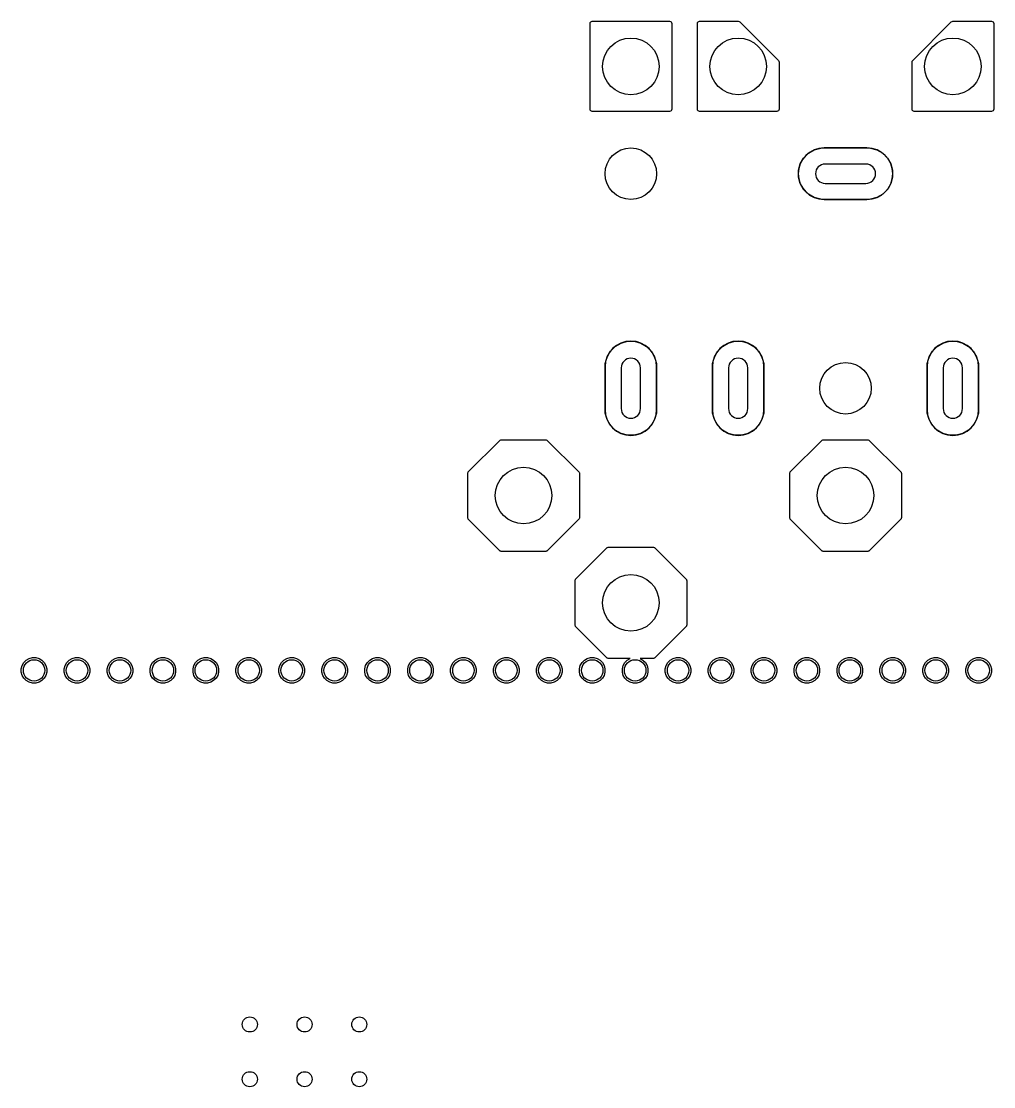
# Model space of a CAD drawing. Header units: inches. Extents: x 0.74 to 7.47, y -5.09 to -0.82.
# Drawn here: x 3.969 to 4.86, y -1.802 to -0.825 of the extents above; entities that cross this region are included whole.
import ezdxf

# ---------------------------------------------------------------- set-up
doc = ezdxf.new("R2010")
doc.units = ezdxf.units.IN
doc.header["$MEASUREMENT"] = 0
doc.layers.add('BLACK', color=250, linetype='CONTINUOUS')

msp = doc.modelspace()

# ---------------------------------------------------------------- linework, layer by layer
at = {"layer": 'BLACK', "linetype": 'CONTINUOUS'}
for p, q in [((4.49013, -0.82677), (4.49028, -0.82601)), ((4.49013, -0.90551), (4.49013, -0.82677)), ((4.49028, -0.82601), (4.49071, -0.82536)), ((4.49071, -0.82536), (4.49136, -0.82492)), ((4.49136, -0.82492), (4.49213, -0.82477)), ((4.49213, -0.82477), (4.56299, -0.82477)), ((4.56299, -0.82477), (4.56376, -0.82492)), ((4.56376, -0.82492), (4.56441, -0.82536)), ((4.56441, -0.82536), (4.56484, -0.82601)), ((4.56484, -0.82601), (4.56499, -0.82677)), ((4.56499, -0.82677), (4.56499, -0.90551)), ((4.58855, -0.82677), (4.5887, -0.82601)), ((4.58855, -0.90551), (4.58855, -0.82677)), ((4.5887, -0.82601), (4.58914, -0.82536)), ((4.58914, -0.82536), (4.58979, -0.82492)), ((4.58979, -0.82492), (4.59055, -0.82477)), ((4.59055, -0.82477), (4.62598, -0.82477)), ((4.62598, -0.82477), (4.62675, -0.82492)), ((4.62675, -0.82492), (4.6274, -0.82536)), ((4.6274, -0.82536), (4.66283, -0.86079)), ((4.78599, -0.86079), (4.82142, -0.82536)), ((4.82142, -0.82536), (4.82207, -0.82492)), ((4.82207, -0.82492), (4.82283, -0.82477)), ((4.82283, -0.82477), (4.85827, -0.82477)), ((4.85827, -0.82477), (4.85903, -0.82492)), ((4.85903, -0.82492), (4.85968, -0.82536)), ((4.85968, -0.82536), (4.86012, -0.82601)), ((4.86012, -0.82601), (4.86027, -0.82677)), ((4.86027, -0.82677), (4.86027, -0.90551)), ((4.66283, -0.86079), (4.66327, -0.86144)), ((4.66327, -0.86144), (4.66342, -0.8622)), ((4.66342, -0.8622), (4.66342, -0.90551)), ((4.7854, -0.8622), (4.78555, -0.86144)), ((4.7854, -0.90551), (4.7854, -0.8622)), ((4.78555, -0.86144), (4.78599, -0.86079)), ((4.49028, -0.90628), (4.49013, -0.90551)), ((4.49071, -0.90693), (4.49028, -0.90628)), ((4.49136, -0.90736), (4.49071, -0.90693)), ((4.49213, -0.90751), (4.49136, -0.90736)), ((4.56299, -0.90751), (4.49213, -0.90751)), ((4.56376, -0.90736), (4.56299, -0.90751)), ((4.56441, -0.90693), (4.56376, -0.90736)), ((4.56484, -0.90628), (4.56441, -0.90693)), ((4.56499, -0.90551), (4.56484, -0.90628)), ((4.5887, -0.90628), (4.58855, -0.90551)), ((4.58914, -0.90693), (4.5887, -0.90628)), ((4.58979, -0.90736), (4.58914, -0.90693)), ((4.59055, -0.90751), (4.58979, -0.90736)), ((4.66142, -0.90751), (4.59055, -0.90751)), ((4.66218, -0.90736), (4.66142, -0.90751)), ((4.66283, -0.90693), (4.66218, -0.90736)), ((4.66327, -0.90628), (4.66283, -0.90693)), ((4.66342, -0.90551), (4.66327, -0.90628)), ((4.78555, -0.90628), (4.7854, -0.90551)), ((4.78599, -0.90693), (4.78555, -0.90628)), ((4.78664, -0.90736), (4.78599, -0.90693)), ((4.7874, -0.90751), (4.78664, -0.90736)), ((4.85827, -0.90751), (4.7874, -0.90751)), ((4.85903, -0.90736), (4.85827, -0.90751)), ((4.85968, -0.90693), (4.85903, -0.90736)), ((4.86012, -0.90628), (4.85968, -0.90693)), ((4.86027, -0.90551), (4.86012, -0.90628)), ((4.68598, -0.95019), (4.69034, -0.94583)), ((4.69034, -0.94583), (4.69568, -0.94274)), ((4.69568, -0.94274), (4.70164, -0.94115)), ((4.70164, -0.94115), (4.70472, -0.94094)), ((4.70472, -0.94094), (4.74409, -0.94094)), ((4.74409, -0.94094), (4.70472, -0.94094)), ((4.74409, -0.94094), (4.74718, -0.94115)), ((4.74718, -0.94115), (4.75313, -0.94274)), ((4.75313, -0.94274), (4.75847, -0.94583)), ((4.75847, -0.94583), (4.76284, -0.95019)), ((4.6813, -0.96148), (4.6829, -0.95553)), ((4.6829, -0.95553), (4.68598, -0.95019)), ((4.76284, -0.95019), (4.76592, -0.95553)), ((4.76592, -0.95553), (4.76751, -0.96148)), ((4.6813, -0.96765), (4.6813, -0.96148)), ((4.76751, -0.96148), (4.76751, -0.96765)), ((4.6829, -0.97361), (4.6813, -0.96765)), ((4.68598, -0.97895), (4.6829, -0.97361)), ((4.76592, -0.97361), (4.76284, -0.97895)), ((4.76751, -0.96765), (4.76592, -0.97361)), ((4.69034, -0.98331), (4.68598, -0.97895)), ((4.69568, -0.98639), (4.69034, -0.98331)), ((4.70164, -0.98799), (4.69568, -0.98639)), ((4.75313, -0.98639), (4.74718, -0.98799)), ((4.75847, -0.98331), (4.75313, -0.98639)), ((4.76284, -0.97895), (4.75847, -0.98331)), ((4.70472, -0.98819), (4.70164, -0.98799)), ((4.74409, -0.98819), (4.70472, -0.98819)), ((4.70472, -0.98819), (4.74409, -0.98819)), ((4.74718, -0.98799), (4.74409, -0.98819)), ((4.50882, -1.12735), (4.51318, -1.12299)), ((4.51318, -1.12299), (4.51852, -1.11991)), ((4.51852, -1.11991), (4.52448, -1.11831)), ((4.52448, -1.11831), (4.53064, -1.11831)), ((4.53064, -1.11831), (4.5366, -1.11991)), ((4.5366, -1.11991), (4.54194, -1.12299)), ((4.54194, -1.12299), (4.5463, -1.12735)), ((4.60724, -1.12735), (4.6116, -1.12299)), ((4.6116, -1.12299), (4.61694, -1.11991)), ((4.61694, -1.11991), (4.6229, -1.11831)), ((4.6229, -1.11831), (4.62907, -1.11831)), ((4.62907, -1.11831), (4.63502, -1.11991)), ((4.63502, -1.11991), (4.64036, -1.12299)), ((4.64036, -1.12299), (4.64472, -1.12735)), ((4.80409, -1.12735), (4.80845, -1.12299)), ((4.80845, -1.12299), (4.81379, -1.11991)), ((4.81379, -1.11991), (4.81975, -1.11831)), ((4.81975, -1.11831), (4.82592, -1.11831)), ((4.82592, -1.11831), (4.83187, -1.11991)), ((4.83187, -1.11991), (4.83721, -1.12299)), ((4.83721, -1.12299), (4.84158, -1.12735)), ((4.50414, -1.13865), (4.50574, -1.13269)), ((4.50574, -1.13269), (4.50882, -1.12735)), ((4.5463, -1.12735), (4.54938, -1.13269)), ((4.54938, -1.13269), (4.55098, -1.13865)), ((4.60256, -1.13865), (4.60416, -1.13269)), ((4.60416, -1.13269), (4.60724, -1.12735)), ((4.64472, -1.12735), (4.64781, -1.13269)), ((4.64781, -1.13269), (4.6494, -1.13865)), ((4.79941, -1.13865), (4.80101, -1.13269)), ((4.80101, -1.13269), (4.80409, -1.12735)), ((4.84158, -1.12735), (4.84466, -1.13269)), ((4.84466, -1.13269), (4.84625, -1.13865)), ((4.50394, -1.14173), (4.50414, -1.13865)), ((4.50394, -1.1811), (4.50394, -1.14173)), ((4.50394, -1.14173), (4.50394, -1.1811)), ((4.55098, -1.13865), (4.55118, -1.14173)), ((4.55118, -1.14173), (4.55118, -1.1811)), ((4.55118, -1.1811), (4.55118, -1.14173)), ((4.60236, -1.14173), (4.60256, -1.13865)), ((4.60236, -1.1811), (4.60236, -1.14173)), ((4.60236, -1.14173), (4.60236, -1.1811)), ((4.6494, -1.13865), (4.64961, -1.14173)), ((4.64961, -1.14173), (4.64961, -1.1811)), ((4.64961, -1.1811), (4.64961, -1.14173)), ((4.79921, -1.14173), (4.79941, -1.13865)), ((4.79921, -1.1811), (4.79921, -1.14173)), ((4.79921, -1.14173), (4.79921, -1.1811)), ((4.84625, -1.13865), (4.84646, -1.14173)), ((4.84646, -1.14173), (4.84646, -1.1811)), ((4.84646, -1.1811), (4.84646, -1.14173)), ((4.50414, -1.18419), (4.50394, -1.1811)), ((4.55118, -1.1811), (4.55098, -1.18419)), ((4.60256, -1.18419), (4.60236, -1.1811)), ((4.64961, -1.1811), (4.6494, -1.18419)), ((4.79941, -1.18419), (4.79921, -1.1811)), ((4.84646, -1.1811), (4.84625, -1.18419)), ((4.50574, -1.19014), (4.50414, -1.18419)), ((4.50882, -1.19548), (4.50574, -1.19014)), ((4.54938, -1.19014), (4.5463, -1.19548)), ((4.55098, -1.18419), (4.54938, -1.19014)), ((4.60416, -1.19014), (4.60256, -1.18419)), ((4.60724, -1.19548), (4.60416, -1.19014)), ((4.64781, -1.19014), (4.64472, -1.19548)), ((4.6494, -1.18419), (4.64781, -1.19014)), ((4.80101, -1.19014), (4.79941, -1.18419)), ((4.80409, -1.19548), (4.80101, -1.19014)), ((4.84466, -1.19014), (4.84158, -1.19548)), ((4.84625, -1.18419), (4.84466, -1.19014)), ((4.51318, -1.19984), (4.50882, -1.19548)), ((4.51852, -1.20293), (4.51318, -1.19984)), ((4.54194, -1.19984), (4.5366, -1.20293)), ((4.5463, -1.19548), (4.54194, -1.19984)), ((4.6116, -1.19984), (4.60724, -1.19548)), ((4.61694, -1.20293), (4.6116, -1.19984)), ((4.64036, -1.19984), (4.63502, -1.20293)), ((4.64472, -1.19548), (4.64036, -1.19984)), ((4.80845, -1.19984), (4.80409, -1.19548)), ((4.81379, -1.20293), (4.80845, -1.19984)), ((4.83721, -1.19984), (4.83187, -1.20293)), ((4.84158, -1.19548), (4.83721, -1.19984)), ((4.37851, -1.23804), (4.40734, -1.20922)), ((4.40734, -1.20922), (4.40764, -1.20897)), ((4.40764, -1.20897), (4.40836, -1.20867)), ((4.40836, -1.20867), (4.40875, -1.20863)), ((4.40875, -1.20863), (4.44952, -1.20863)), ((4.44952, -1.20863), (4.44991, -1.20867)), ((4.44991, -1.20867), (4.45063, -1.20897)), ((4.45063, -1.20897), (4.45093, -1.20922)), ((4.45093, -1.20922), (4.47976, -1.23804)), ((4.52448, -1.20452), (4.51852, -1.20293)), ((4.53064, -1.20452), (4.52448, -1.20452)), ((4.5366, -1.20293), (4.53064, -1.20452)), ((4.6229, -1.20452), (4.61694, -1.20293)), ((4.62907, -1.20452), (4.6229, -1.20452)), ((4.63502, -1.20293), (4.62907, -1.20452)), ((4.67378, -1.23804), (4.70261, -1.20922)), ((4.70261, -1.20922), (4.70291, -1.20897)), ((4.70291, -1.20897), (4.70363, -1.20867)), ((4.70363, -1.20867), (4.70402, -1.20863)), ((4.70402, -1.20863), (4.74479, -1.20863)), ((4.74479, -1.20863), (4.74518, -1.20867)), ((4.74518, -1.20867), (4.74591, -1.20897)), ((4.74591, -1.20897), (4.74621, -1.20922)), ((4.74621, -1.20922), (4.77504, -1.23804)), ((4.81975, -1.20452), (4.81379, -1.20293)), ((4.82592, -1.20452), (4.81975, -1.20452)), ((4.83187, -1.20293), (4.82592, -1.20452)), ((4.37792, -1.23946), (4.37796, -1.23907)), ((4.37792, -1.28023), (4.37792, -1.23946)), ((4.37796, -1.23907), (4.37826, -1.23835)), ((4.37826, -1.23835), (4.37851, -1.23804)), ((4.47976, -1.23804), (4.48001, -1.23835)), ((4.48001, -1.23835), (4.48031, -1.23907)), ((4.48031, -1.23907), (4.48035, -1.23946)), ((4.48035, -1.23946), (4.48035, -1.28023)), ((4.6732, -1.23946), (4.67324, -1.23907)), ((4.6732, -1.28023), (4.6732, -1.23946)), ((4.67324, -1.23907), (4.67353, -1.23835)), ((4.67353, -1.23835), (4.67378, -1.23804)), ((4.77504, -1.23804), (4.77529, -1.23835)), ((4.77529, -1.23835), (4.77558, -1.23907)), ((4.77558, -1.23907), (4.77562, -1.23946)), ((4.77562, -1.23946), (4.77562, -1.28023)), ((4.37796, -1.28062), (4.37792, -1.28023)), ((4.48035, -1.28023), (4.48031, -1.28062)), ((4.67324, -1.28062), (4.6732, -1.28023)), ((4.77562, -1.28023), (4.77558, -1.28062)), ((4.37826, -1.28134), (4.37796, -1.28062)), ((4.37851, -1.28164), (4.37826, -1.28134)), ((4.40734, -1.31047), (4.37851, -1.28164)), ((4.47976, -1.28164), (4.45093, -1.31047)), ((4.48001, -1.28134), (4.47976, -1.28164)), ((4.48031, -1.28062), (4.48001, -1.28134)), ((4.67353, -1.28134), (4.67324, -1.28062)), ((4.67378, -1.28164), (4.67353, -1.28134)), ((4.70261, -1.31047), (4.67378, -1.28164)), ((4.77504, -1.28164), (4.74621, -1.31047)), ((4.77529, -1.28134), (4.77504, -1.28164)), ((4.77558, -1.28062), (4.77529, -1.28134)), ((4.47693, -1.33647), (4.50576, -1.30764)), ((4.50576, -1.30764), (4.50606, -1.30739)), ((4.50606, -1.30739), (4.50678, -1.30709)), ((4.50678, -1.30709), (4.50717, -1.30706)), ((4.50717, -1.30706), (4.54794, -1.30706)), ((4.54794, -1.30706), (4.54833, -1.30709)), ((4.54833, -1.30709), (4.54905, -1.30739)), ((4.54905, -1.30739), (4.54936, -1.30764)), ((4.54936, -1.30764), (4.57819, -1.33647)), ((4.40764, -1.31072), (4.40734, -1.31047)), ((4.40836, -1.31102), (4.40764, -1.31072)), ((4.40875, -1.31106), (4.40836, -1.31102)), ((4.44952, -1.31106), (4.40875, -1.31106)), ((4.44991, -1.31102), (4.44952, -1.31106)), ((4.45063, -1.31072), (4.44991, -1.31102)), ((4.45093, -1.31047), (4.45063, -1.31072)), ((4.70291, -1.31072), (4.70261, -1.31047)), ((4.70363, -1.31102), (4.70291, -1.31072)), ((4.70402, -1.31106), (4.70363, -1.31102)), ((4.74479, -1.31106), (4.70402, -1.31106)), ((4.74518, -1.31102), (4.74479, -1.31106)), ((4.74591, -1.31072), (4.74518, -1.31102)), ((4.74621, -1.31047), (4.74591, -1.31072)), ((4.47635, -1.33788), (4.47638, -1.33749)), ((4.47635, -1.37865), (4.47635, -1.33788)), ((4.47638, -1.33749), (4.47668, -1.33677)), ((4.47668, -1.33677), (4.47693, -1.33647)), ((4.57819, -1.33647), (4.57843, -1.33677)), ((4.57843, -1.33677), (4.57873, -1.33749)), ((4.57873, -1.33749), (4.57877, -1.33788)), ((4.57877, -1.33788), (4.57877, -1.37865)), ((4.47638, -1.37904), (4.47635, -1.37865)), ((4.47668, -1.37976), (4.47638, -1.37904)), ((4.47693, -1.38007), (4.47668, -1.37976)), ((4.50576, -1.40889), (4.47693, -1.38007)), ((4.57819, -1.38007), (4.54936, -1.40889)), ((4.57843, -1.37976), (4.57819, -1.38007)), ((4.57873, -1.37904), (4.57843, -1.37976)), ((4.57877, -1.37865), (4.57873, -1.37904)), ((3.9686, -1.41873), (3.9694, -1.41576)), ((3.9694, -1.41576), (3.97094, -1.41309)), ((3.97094, -1.41309), (3.97312, -1.41091)), ((3.97312, -1.41091), (3.9758, -1.40936)), ((3.9758, -1.40936), (3.97877, -1.40857)), ((3.97877, -1.40857), (3.98186, -1.40857)), ((3.98186, -1.40857), (3.98483, -1.40936)), ((3.98483, -1.40936), (3.98751, -1.41091)), ((3.98751, -1.41091), (3.98969, -1.41309)), ((3.98969, -1.41309), (3.99123, -1.41576)), ((3.99123, -1.41576), (3.99202, -1.41873)), ((4.00798, -1.41873), (4.00877, -1.41576)), ((4.00877, -1.41576), (4.01031, -1.41309)), ((4.01031, -1.41309), (4.01249, -1.41091)), ((4.01249, -1.41091), (4.01517, -1.40936)), ((4.01517, -1.40936), (4.01814, -1.40857)), ((4.01814, -1.40857), (4.02123, -1.40857)), ((4.02123, -1.40857), (4.0242, -1.40936)), ((4.0242, -1.40936), (4.02688, -1.41091)), ((4.02688, -1.41091), (4.02906, -1.41309)), ((4.02906, -1.41309), (4.0306, -1.41576)), ((4.0306, -1.41576), (4.03139, -1.41873)), ((4.04735, -1.41873), (4.04814, -1.41576)), ((4.04814, -1.41576), (4.04968, -1.41309)), ((4.04968, -1.41309), (4.05187, -1.41091)), ((4.05187, -1.41091), (4.05454, -1.40936)), ((4.05454, -1.40936), (4.05751, -1.40857)), ((4.05751, -1.40857), (4.0606, -1.40857)), ((4.0606, -1.40857), (4.06358, -1.40936)), ((4.06358, -1.40936), (4.06625, -1.41091)), ((4.06625, -1.41091), (4.06843, -1.41309)), ((4.06843, -1.41309), (4.06997, -1.41576)), ((4.06997, -1.41576), (4.07077, -1.41873)), ((4.08672, -1.41873), (4.08751, -1.41576)), ((4.08751, -1.41576), (4.08905, -1.41309)), ((4.08905, -1.41309), (4.09124, -1.41091)), ((4.09124, -1.41091), (4.09391, -1.40936)), ((4.09391, -1.40936), (4.09688, -1.40857)), ((4.09688, -1.40857), (4.09997, -1.40857)), ((4.09997, -1.40857), (4.10295, -1.40936)), ((4.10295, -1.40936), (4.10562, -1.41091)), ((4.10562, -1.41091), (4.1078, -1.41309)), ((4.1078, -1.41309), (4.10934, -1.41576)), ((4.10934, -1.41576), (4.11014, -1.41873)), ((4.12609, -1.41873), (4.12688, -1.41576)), ((4.12688, -1.41576), (4.12842, -1.41309)), ((4.12842, -1.41309), (4.13061, -1.41091)), ((4.13061, -1.41091), (4.13328, -1.40936)), ((4.13328, -1.40936), (4.13625, -1.40857)), ((4.13625, -1.40857), (4.13934, -1.40857)), ((4.13934, -1.40857), (4.14232, -1.40936)), ((4.14232, -1.40936), (4.14499, -1.41091)), ((4.14499, -1.41091), (4.14717, -1.41309)), ((4.14717, -1.41309), (4.14871, -1.41576)), ((4.14871, -1.41576), (4.14951, -1.41873)), ((4.16546, -1.41873), (4.16625, -1.41576)), ((4.16625, -1.41576), (4.1678, -1.41309)), ((4.1678, -1.41309), (4.16998, -1.41091)), ((4.16998, -1.41091), (4.17265, -1.40936)), ((4.17265, -1.40936), (4.17562, -1.40857)), ((4.17562, -1.40857), (4.17871, -1.40857)), ((4.17871, -1.40857), (4.18169, -1.40936)), ((4.18169, -1.40936), (4.18436, -1.41091)), ((4.18436, -1.41091), (4.18654, -1.41309)), ((4.18654, -1.41309), (4.18808, -1.41576)), ((4.18808, -1.41576), (4.18888, -1.41873)), ((4.20483, -1.41873), (4.20562, -1.41576)), ((4.20562, -1.41576), (4.20717, -1.41309)), ((4.20717, -1.41309), (4.20935, -1.41091)), ((4.20935, -1.41091), (4.21202, -1.40936)), ((4.21202, -1.40936), (4.21499, -1.40857)), ((4.21499, -1.40857), (4.21808, -1.40857)), ((4.21808, -1.40857), (4.22106, -1.40936)), ((4.22106, -1.40936), (4.22373, -1.41091)), ((4.22373, -1.41091), (4.22591, -1.41309)), ((4.22591, -1.41309), (4.22745, -1.41576)), ((4.22745, -1.41576), (4.22825, -1.41873)), ((4.2442, -1.41873), (4.24499, -1.41576)), ((4.24499, -1.41576), (4.24654, -1.41309)), ((4.24654, -1.41309), (4.24872, -1.41091)), ((4.24872, -1.41091), (4.25139, -1.40936)), ((4.25139, -1.40936), (4.25436, -1.40857)), ((4.25436, -1.40857), (4.25745, -1.40857)), ((4.25745, -1.40857), (4.26043, -1.40936)), ((4.26043, -1.40936), (4.2631, -1.41091)), ((4.2631, -1.41091), (4.26528, -1.41309)), ((4.26528, -1.41309), (4.26682, -1.41576)), ((4.26682, -1.41576), (4.26762, -1.41873)), ((4.28357, -1.41873), (4.28436, -1.41576)), ((4.28436, -1.41576), (4.28591, -1.41309)), ((4.28591, -1.41309), (4.28809, -1.41091)), ((4.28809, -1.41091), (4.29076, -1.40936)), ((4.29076, -1.40936), (4.29373, -1.40857)), ((4.29373, -1.40857), (4.29682, -1.40857)), ((4.29682, -1.40857), (4.2998, -1.40936)), ((4.2998, -1.40936), (4.30247, -1.41091)), ((4.30247, -1.41091), (4.30465, -1.41309)), ((4.30465, -1.41309), (4.30619, -1.41576)), ((4.30619, -1.41576), (4.30699, -1.41873)), ((4.32294, -1.41873), (4.32373, -1.41576)), ((4.32373, -1.41576), (4.32528, -1.41309)), ((4.32528, -1.41309), (4.32746, -1.41091)), ((4.32746, -1.41091), (4.33013, -1.40936)), ((4.33013, -1.40936), (4.3331, -1.40857)), ((4.3331, -1.40857), (4.33619, -1.40857)), ((4.33619, -1.40857), (4.33917, -1.40936)), ((4.33917, -1.40936), (4.34184, -1.41091)), ((4.34184, -1.41091), (4.34402, -1.41309)), ((4.34402, -1.41309), (4.34556, -1.41576)), ((4.34556, -1.41576), (4.34636, -1.41873)), ((4.36231, -1.41873), (4.3631, -1.41576)), ((4.3631, -1.41576), (4.36465, -1.41309)), ((4.36465, -1.41309), (4.36683, -1.41091)), ((4.36683, -1.41091), (4.3695, -1.40936)), ((4.3695, -1.40936), (4.37247, -1.40857)), ((4.37247, -1.40857), (4.37556, -1.40857)), ((4.37556, -1.40857), (4.37854, -1.40936)), ((4.37854, -1.40936), (4.38121, -1.41091)), ((4.38121, -1.41091), (4.38339, -1.41309)), ((4.38339, -1.41309), (4.38493, -1.41576)), ((4.38493, -1.41576), (4.38573, -1.41873)), ((4.40168, -1.41873), (4.40247, -1.41576)), ((4.40247, -1.41576), (4.40402, -1.41309)), ((4.40402, -1.41309), (4.4062, -1.41091)), ((4.4062, -1.41091), (4.40887, -1.40936)), ((4.40887, -1.40936), (4.41184, -1.40857)), ((4.41184, -1.40857), (4.41493, -1.40857)), ((4.41493, -1.40857), (4.41791, -1.40936)), ((4.41791, -1.40936), (4.42058, -1.41091)), ((4.42058, -1.41091), (4.42276, -1.41309)), ((4.42276, -1.41309), (4.4243, -1.41576)), ((4.4243, -1.41576), (4.4251, -1.41873)), ((4.44105, -1.41873), (4.44184, -1.41576)), ((4.44184, -1.41576), (4.44339, -1.41309)), ((4.44339, -1.41309), (4.44557, -1.41091)), ((4.44557, -1.41091), (4.44824, -1.40936)), ((4.44824, -1.40936), (4.45121, -1.40857)), ((4.45121, -1.40857), (4.4543, -1.40857)), ((4.4543, -1.40857), (4.45728, -1.40936)), ((4.45728, -1.40936), (4.45995, -1.41091)), ((4.45995, -1.41091), (4.46213, -1.41309)), ((4.46213, -1.41309), (4.46367, -1.41576)), ((4.46367, -1.41576), (4.46447, -1.41873)), ((4.48042, -1.41873), (4.48121, -1.41576)), ((4.48121, -1.41576), (4.48276, -1.41309)), ((4.48276, -1.41309), (4.48494, -1.41091)), ((4.48494, -1.41091), (4.48761, -1.40936)), ((4.48761, -1.40936), (4.49058, -1.40857)), ((4.49058, -1.40857), (4.49367, -1.40857)), ((4.49367, -1.40857), (4.49665, -1.40936)), ((4.49665, -1.40936), (4.49932, -1.41091)), ((4.49932, -1.41091), (4.5015, -1.41309)), ((4.5015, -1.41309), (4.50304, -1.41576)), ((4.50304, -1.41576), (4.50384, -1.41873)), ((4.50606, -1.40914), (4.50576, -1.40889)), ((4.50678, -1.40944), (4.50606, -1.40914)), ((4.50717, -1.40948), (4.50678, -1.40944)), ((4.52677, -1.40948), (4.50717, -1.40948)), ((4.51979, -1.41873), (4.52058, -1.41576)), ((4.52058, -1.41576), (4.52213, -1.41309)), ((4.52213, -1.41309), (4.52431, -1.41091)), ((4.52431, -1.41091), (4.52677, -1.40948)), ((4.54794, -1.40948), (4.53622, -1.40948)), ((4.53622, -1.40948), (4.53869, -1.41091)), ((4.53869, -1.41091), (4.54087, -1.41309)), ((4.54087, -1.41309), (4.54241, -1.41576)), ((4.54241, -1.41576), (4.54321, -1.41873)), ((4.54833, -1.40944), (4.54794, -1.40948)), ((4.54905, -1.40914), (4.54833, -1.40944)), ((4.54936, -1.40889), (4.54905, -1.40914)), ((4.55916, -1.41873), (4.55995, -1.41576)), ((4.55995, -1.41576), (4.5615, -1.41309)), ((4.5615, -1.41309), (4.56368, -1.41091)), ((4.56368, -1.41091), (4.56635, -1.40936)), ((4.56635, -1.40936), (4.56932, -1.40857)), ((4.56932, -1.40857), (4.57241, -1.40857)), ((4.57241, -1.40857), (4.57539, -1.40936)), ((4.57539, -1.40936), (4.57806, -1.41091)), ((4.57806, -1.41091), (4.58024, -1.41309)), ((4.58024, -1.41309), (4.58178, -1.41576)), ((4.58178, -1.41576), (4.58258, -1.41873)), ((4.59853, -1.41873), (4.59932, -1.41576)), ((4.59932, -1.41576), (4.60087, -1.41309)), ((4.60087, -1.41309), (4.60305, -1.41091)), ((4.60305, -1.41091), (4.60572, -1.40936)), ((4.60572, -1.40936), (4.60869, -1.40857)), ((4.60869, -1.40857), (4.61178, -1.40857)), ((4.61178, -1.40857), (4.61476, -1.40936)), ((4.61476, -1.40936), (4.61743, -1.41091)), ((4.61743, -1.41091), (4.61961, -1.41309)), ((4.61961, -1.41309), (4.62115, -1.41576)), ((4.62115, -1.41576), (4.62195, -1.41873)), ((4.6379, -1.41873), (4.63869, -1.41576)), ((4.63869, -1.41576), (4.64024, -1.41309)), ((4.64024, -1.41309), (4.64242, -1.41091)), ((4.64242, -1.41091), (4.64509, -1.40936)), ((4.64509, -1.40936), (4.64806, -1.40857)), ((4.64806, -1.40857), (4.65115, -1.40857)), ((4.65115, -1.40857), (4.65413, -1.40936)), ((4.65413, -1.40936), (4.6568, -1.41091)), ((4.6568, -1.41091), (4.65898, -1.41309)), ((4.65898, -1.41309), (4.66052, -1.41576)), ((4.66052, -1.41576), (4.66132, -1.41873)), ((4.67727, -1.41873), (4.67806, -1.41576)), ((4.67806, -1.41576), (4.67961, -1.41309)), ((4.67961, -1.41309), (4.68179, -1.41091)), ((4.68179, -1.41091), (4.68446, -1.40936)), ((4.68446, -1.40936), (4.68743, -1.40857)), ((4.68743, -1.40857), (4.69052, -1.40857)), ((4.69052, -1.40857), (4.6935, -1.40936)), ((4.6935, -1.40936), (4.69617, -1.41091)), ((4.69617, -1.41091), (4.69835, -1.41309)), ((4.69835, -1.41309), (4.69989, -1.41576)), ((4.69989, -1.41576), (4.70069, -1.41873)), ((4.71664, -1.41873), (4.71743, -1.41576)), ((4.71743, -1.41576), (4.71898, -1.41309)), ((4.71898, -1.41309), (4.72116, -1.41091)), ((4.72116, -1.41091), (4.72383, -1.40936)), ((4.72383, -1.40936), (4.7268, -1.40857)), ((4.7268, -1.40857), (4.72989, -1.40857)), ((4.72989, -1.40857), (4.73287, -1.40936)), ((4.73287, -1.40936), (4.73554, -1.41091)), ((4.73554, -1.41091), (4.73772, -1.41309)), ((4.73772, -1.41309), (4.73926, -1.41576)), ((4.73926, -1.41576), (4.74006, -1.41873)), ((4.75601, -1.41873), (4.7568, -1.41576)), ((4.7568, -1.41576), (4.75835, -1.41309)), ((4.75835, -1.41309), (4.76053, -1.41091)), ((4.76053, -1.41091), (4.7632, -1.40936)), ((4.7632, -1.40936), (4.76617, -1.40857)), ((4.76617, -1.40857), (4.76926, -1.40857)), ((4.76926, -1.40857), (4.77224, -1.40936)), ((4.77224, -1.40936), (4.77491, -1.41091)), ((4.77491, -1.41091), (4.77709, -1.41309)), ((4.77709, -1.41309), (4.77863, -1.41576)), ((4.77863, -1.41576), (4.77943, -1.41873)), ((4.79538, -1.41873), (4.79617, -1.41576)), ((4.79617, -1.41576), (4.79772, -1.41309)), ((4.79772, -1.41309), (4.7999, -1.41091)), ((4.7999, -1.41091), (4.80257, -1.40936)), ((4.80257, -1.40936), (4.80554, -1.40857)), ((4.80554, -1.40857), (4.80863, -1.40857)), ((4.80863, -1.40857), (4.81161, -1.40936)), ((4.81161, -1.40936), (4.81428, -1.41091)), ((4.81428, -1.41091), (4.81646, -1.41309)), ((4.81646, -1.41309), (4.818, -1.41576)), ((4.818, -1.41576), (4.8188, -1.41873)), ((4.83475, -1.41873), (4.83554, -1.41576)), ((4.83554, -1.41576), (4.83709, -1.41309)), ((4.83709, -1.41309), (4.83927, -1.41091)), ((4.83927, -1.41091), (4.84194, -1.40936)), ((4.84194, -1.40936), (4.84492, -1.40857)), ((4.84492, -1.40857), (4.848, -1.40857)), ((4.848, -1.40857), (4.85098, -1.40936)), ((4.85098, -1.40936), (4.85365, -1.41091)), ((4.85365, -1.41091), (4.85583, -1.41309)), ((4.85583, -1.41309), (4.85737, -1.41576)), ((4.85737, -1.41576), (4.85817, -1.41873)), ((3.9686, -1.42182), (3.9686, -1.41873)), ((3.9694, -1.4248), (3.9686, -1.42182)), ((3.97094, -1.42747), (3.9694, -1.4248)), ((3.99123, -1.4248), (3.98969, -1.42747)), ((3.99202, -1.42182), (3.99123, -1.4248)), ((3.99202, -1.41873), (3.99202, -1.42182)), ((4.00798, -1.42182), (4.00798, -1.41873)), ((4.00877, -1.4248), (4.00798, -1.42182)), ((4.01031, -1.42747), (4.00877, -1.4248)), ((4.0306, -1.4248), (4.02906, -1.42747)), ((4.03139, -1.42182), (4.0306, -1.4248)), ((4.03139, -1.41873), (4.03139, -1.42182)), ((4.04735, -1.42182), (4.04735, -1.41873)), ((4.04814, -1.4248), (4.04735, -1.42182)), ((4.04968, -1.42747), (4.04814, -1.4248)), ((4.06997, -1.4248), (4.06843, -1.42747)), ((4.07077, -1.42182), (4.06997, -1.4248)), ((4.07077, -1.41873), (4.07077, -1.42182)), ((4.08672, -1.42182), (4.08672, -1.41873)), ((4.08751, -1.4248), (4.08672, -1.42182)), ((4.08905, -1.42747), (4.08751, -1.4248)), ((4.10934, -1.4248), (4.1078, -1.42747)), ((4.11014, -1.42182), (4.10934, -1.4248)), ((4.11014, -1.41873), (4.11014, -1.42182)), ((4.12609, -1.42182), (4.12609, -1.41873)), ((4.12688, -1.4248), (4.12609, -1.42182)), ((4.12842, -1.42747), (4.12688, -1.4248)), ((4.14871, -1.4248), (4.14717, -1.42747)), ((4.14951, -1.42182), (4.14871, -1.4248)), ((4.14951, -1.41873), (4.14951, -1.42182)), ((4.16546, -1.42182), (4.16546, -1.41873)), ((4.16625, -1.4248), (4.16546, -1.42182)), ((4.1678, -1.42747), (4.16625, -1.4248)), ((4.18808, -1.4248), (4.18654, -1.42747)), ((4.18888, -1.42182), (4.18808, -1.4248)), ((4.18888, -1.41873), (4.18888, -1.42182)), ((4.20483, -1.42182), (4.20483, -1.41873)), ((4.20562, -1.4248), (4.20483, -1.42182)), ((4.20717, -1.42747), (4.20562, -1.4248)), ((4.22745, -1.4248), (4.22591, -1.42747)), ((4.22825, -1.42182), (4.22745, -1.4248)), ((4.22825, -1.41873), (4.22825, -1.42182)), ((4.2442, -1.42182), (4.2442, -1.41873)), ((4.24499, -1.4248), (4.2442, -1.42182)), ((4.24654, -1.42747), (4.24499, -1.4248)), ((4.26682, -1.4248), (4.26528, -1.42747)), ((4.26762, -1.42182), (4.26682, -1.4248)), ((4.26762, -1.41873), (4.26762, -1.42182)), ((4.28357, -1.42182), (4.28357, -1.41873)), ((4.28436, -1.4248), (4.28357, -1.42182)), ((4.28591, -1.42747), (4.28436, -1.4248)), ((4.30619, -1.4248), (4.30465, -1.42747)), ((4.30699, -1.42182), (4.30619, -1.4248)), ((4.30699, -1.41873), (4.30699, -1.42182)), ((4.32294, -1.42182), (4.32294, -1.41873)), ((4.32373, -1.4248), (4.32294, -1.42182)), ((4.32528, -1.42747), (4.32373, -1.4248)), ((4.34556, -1.4248), (4.34402, -1.42747)), ((4.34636, -1.42182), (4.34556, -1.4248)), ((4.34636, -1.41873), (4.34636, -1.42182)), ((4.36231, -1.42182), (4.36231, -1.41873)), ((4.3631, -1.4248), (4.36231, -1.42182)), ((4.36465, -1.42747), (4.3631, -1.4248)), ((4.38493, -1.4248), (4.38339, -1.42747)), ((4.38573, -1.42182), (4.38493, -1.4248)), ((4.38573, -1.41873), (4.38573, -1.42182)), ((4.40168, -1.42182), (4.40168, -1.41873)), ((4.40247, -1.4248), (4.40168, -1.42182)), ((4.40402, -1.42747), (4.40247, -1.4248)), ((4.4243, -1.4248), (4.42276, -1.42747)), ((4.4251, -1.42182), (4.4243, -1.4248)), ((4.4251, -1.41873), (4.4251, -1.42182)), ((4.44105, -1.42182), (4.44105, -1.41873)), ((4.44184, -1.4248), (4.44105, -1.42182)), ((4.44339, -1.42747), (4.44184, -1.4248)), ((4.46367, -1.4248), (4.46213, -1.42747)), ((4.46447, -1.42182), (4.46367, -1.4248)), ((4.46447, -1.41873), (4.46447, -1.42182)), ((4.48042, -1.42182), (4.48042, -1.41873)), ((4.48121, -1.4248), (4.48042, -1.42182)), ((4.48276, -1.42747), (4.48121, -1.4248)), ((4.50304, -1.4248), (4.5015, -1.42747)), ((4.50384, -1.42182), (4.50304, -1.4248)), ((4.50384, -1.41873), (4.50384, -1.42182)), ((4.51979, -1.42182), (4.51979, -1.41873)), ((4.52058, -1.4248), (4.51979, -1.42182)), ((4.52213, -1.42747), (4.52058, -1.4248)), ((4.54241, -1.4248), (4.54087, -1.42747)), ((4.54321, -1.42182), (4.54241, -1.4248)), ((4.54321, -1.41873), (4.54321, -1.42182)), ((4.55916, -1.42182), (4.55916, -1.41873)), ((4.55995, -1.4248), (4.55916, -1.42182)), ((4.5615, -1.42747), (4.55995, -1.4248)), ((4.58178, -1.4248), (4.58024, -1.42747)), ((4.58258, -1.42182), (4.58178, -1.4248)), ((4.58258, -1.41873), (4.58258, -1.42182)), ((4.59853, -1.42182), (4.59853, -1.41873)), ((4.59932, -1.4248), (4.59853, -1.42182)), ((4.60087, -1.42747), (4.59932, -1.4248)), ((4.62115, -1.4248), (4.61961, -1.42747)), ((4.62195, -1.42182), (4.62115, -1.4248)), ((4.62195, -1.41873), (4.62195, -1.42182)), ((4.6379, -1.42182), (4.6379, -1.41873)), ((4.63869, -1.4248), (4.6379, -1.42182)), ((4.64024, -1.42747), (4.63869, -1.4248)), ((4.66052, -1.4248), (4.65898, -1.42747)), ((4.66132, -1.42182), (4.66052, -1.4248)), ((4.66132, -1.41873), (4.66132, -1.42182)), ((4.67727, -1.42182), (4.67727, -1.41873)), ((4.67806, -1.4248), (4.67727, -1.42182)), ((4.67961, -1.42747), (4.67806, -1.4248)), ((4.69989, -1.4248), (4.69835, -1.42747)), ((4.70069, -1.42182), (4.69989, -1.4248)), ((4.70069, -1.41873), (4.70069, -1.42182)), ((4.71664, -1.42182), (4.71664, -1.41873)), ((4.71743, -1.4248), (4.71664, -1.42182)), ((4.71898, -1.42747), (4.71743, -1.4248)), ((4.73926, -1.4248), (4.73772, -1.42747)), ((4.74006, -1.42182), (4.73926, -1.4248)), ((4.74006, -1.41873), (4.74006, -1.42182)), ((4.75601, -1.42182), (4.75601, -1.41873)), ((4.7568, -1.4248), (4.75601, -1.42182)), ((4.75835, -1.42747), (4.7568, -1.4248)), ((4.77863, -1.4248), (4.77709, -1.42747)), ((4.77943, -1.42182), (4.77863, -1.4248)), ((4.77943, -1.41873), (4.77943, -1.42182)), ((4.79538, -1.42182), (4.79538, -1.41873)), ((4.79617, -1.4248), (4.79538, -1.42182)), ((4.79772, -1.42747), (4.79617, -1.4248)), ((4.818, -1.4248), (4.81646, -1.42747)), ((4.8188, -1.42182), (4.818, -1.4248)), ((4.8188, -1.41873), (4.8188, -1.42182)), ((4.83475, -1.42182), (4.83475, -1.41873)), ((4.83554, -1.4248), (4.83475, -1.42182)), ((4.83709, -1.42747), (4.83554, -1.4248)), ((4.85737, -1.4248), (4.85583, -1.42747)), ((4.85817, -1.42182), (4.85737, -1.4248)), ((4.85817, -1.41873), (4.85817, -1.42182)), ((3.97312, -1.42965), (3.97094, -1.42747)), ((3.9758, -1.43119), (3.97312, -1.42965)), ((3.97877, -1.43199), (3.9758, -1.43119)), ((3.98186, -1.43199), (3.97877, -1.43199)), ((3.98483, -1.43119), (3.98186, -1.43199)), ((3.98751, -1.42965), (3.98483, -1.43119)), ((3.98969, -1.42747), (3.98751, -1.42965)), ((4.01249, -1.42965), (4.01031, -1.42747)), ((4.01517, -1.43119), (4.01249, -1.42965)), ((4.01814, -1.43199), (4.01517, -1.43119)), ((4.02123, -1.43199), (4.01814, -1.43199)), ((4.0242, -1.43119), (4.02123, -1.43199)), ((4.02688, -1.42965), (4.0242, -1.43119)), ((4.02906, -1.42747), (4.02688, -1.42965)), ((4.05187, -1.42965), (4.04968, -1.42747)), ((4.05454, -1.43119), (4.05187, -1.42965)), ((4.05751, -1.43199), (4.05454, -1.43119)), ((4.0606, -1.43199), (4.05751, -1.43199)), ((4.06358, -1.43119), (4.0606, -1.43199)), ((4.06625, -1.42965), (4.06358, -1.43119)), ((4.06843, -1.42747), (4.06625, -1.42965)), ((4.09124, -1.42965), (4.08905, -1.42747)), ((4.09391, -1.43119), (4.09124, -1.42965)), ((4.09688, -1.43199), (4.09391, -1.43119)), ((4.09997, -1.43199), (4.09688, -1.43199)), ((4.10295, -1.43119), (4.09997, -1.43199)), ((4.10562, -1.42965), (4.10295, -1.43119)), ((4.1078, -1.42747), (4.10562, -1.42965)), ((4.13061, -1.42965), (4.12842, -1.42747)), ((4.13328, -1.43119), (4.13061, -1.42965)), ((4.13625, -1.43199), (4.13328, -1.43119)), ((4.13934, -1.43199), (4.13625, -1.43199)), ((4.14232, -1.43119), (4.13934, -1.43199)), ((4.14499, -1.42965), (4.14232, -1.43119)), ((4.14717, -1.42747), (4.14499, -1.42965)), ((4.16998, -1.42965), (4.1678, -1.42747)), ((4.17265, -1.43119), (4.16998, -1.42965)), ((4.17562, -1.43199), (4.17265, -1.43119)), ((4.17871, -1.43199), (4.17562, -1.43199)), ((4.18169, -1.43119), (4.17871, -1.43199)), ((4.18436, -1.42965), (4.18169, -1.43119)), ((4.18654, -1.42747), (4.18436, -1.42965)), ((4.20935, -1.42965), (4.20717, -1.42747)), ((4.21202, -1.43119), (4.20935, -1.42965)), ((4.21499, -1.43199), (4.21202, -1.43119)), ((4.21808, -1.43199), (4.21499, -1.43199)), ((4.22106, -1.43119), (4.21808, -1.43199)), ((4.22373, -1.42965), (4.22106, -1.43119)), ((4.22591, -1.42747), (4.22373, -1.42965)), ((4.24872, -1.42965), (4.24654, -1.42747)), ((4.25139, -1.43119), (4.24872, -1.42965)), ((4.25436, -1.43199), (4.25139, -1.43119)), ((4.25745, -1.43199), (4.25436, -1.43199)), ((4.26043, -1.43119), (4.25745, -1.43199)), ((4.2631, -1.42965), (4.26043, -1.43119)), ((4.26528, -1.42747), (4.2631, -1.42965)), ((4.28809, -1.42965), (4.28591, -1.42747)), ((4.29076, -1.43119), (4.28809, -1.42965)), ((4.29373, -1.43199), (4.29076, -1.43119)), ((4.29682, -1.43199), (4.29373, -1.43199)), ((4.2998, -1.43119), (4.29682, -1.43199)), ((4.30247, -1.42965), (4.2998, -1.43119)), ((4.30465, -1.42747), (4.30247, -1.42965)), ((4.32746, -1.42965), (4.32528, -1.42747)), ((4.33013, -1.43119), (4.32746, -1.42965)), ((4.3331, -1.43199), (4.33013, -1.43119)), ((4.33619, -1.43199), (4.3331, -1.43199)), ((4.33917, -1.43119), (4.33619, -1.43199)), ((4.34184, -1.42965), (4.33917, -1.43119)), ((4.34402, -1.42747), (4.34184, -1.42965)), ((4.36683, -1.42965), (4.36465, -1.42747)), ((4.3695, -1.43119), (4.36683, -1.42965)), ((4.37247, -1.43199), (4.3695, -1.43119)), ((4.37556, -1.43199), (4.37247, -1.43199)), ((4.37854, -1.43119), (4.37556, -1.43199)), ((4.38121, -1.42965), (4.37854, -1.43119)), ((4.38339, -1.42747), (4.38121, -1.42965)), ((4.4062, -1.42965), (4.40402, -1.42747)), ((4.40887, -1.43119), (4.4062, -1.42965)), ((4.41184, -1.43199), (4.40887, -1.43119)), ((4.41493, -1.43199), (4.41184, -1.43199)), ((4.41791, -1.43119), (4.41493, -1.43199)), ((4.42058, -1.42965), (4.41791, -1.43119)), ((4.42276, -1.42747), (4.42058, -1.42965)), ((4.44557, -1.42965), (4.44339, -1.42747)), ((4.44824, -1.43119), (4.44557, -1.42965)), ((4.45121, -1.43199), (4.44824, -1.43119)), ((4.4543, -1.43199), (4.45121, -1.43199)), ((4.45728, -1.43119), (4.4543, -1.43199)), ((4.45995, -1.42965), (4.45728, -1.43119)), ((4.46213, -1.42747), (4.45995, -1.42965)), ((4.48494, -1.42965), (4.48276, -1.42747)), ((4.48761, -1.43119), (4.48494, -1.42965)), ((4.49058, -1.43199), (4.48761, -1.43119)), ((4.49367, -1.43199), (4.49058, -1.43199)), ((4.49665, -1.43119), (4.49367, -1.43199)), ((4.49932, -1.42965), (4.49665, -1.43119)), ((4.5015, -1.42747), (4.49932, -1.42965)), ((4.52431, -1.42965), (4.52213, -1.42747)), ((4.52698, -1.43119), (4.52431, -1.42965)), ((4.52995, -1.43199), (4.52698, -1.43119)), ((4.53304, -1.43199), (4.52995, -1.43199)), ((4.53602, -1.43119), (4.53304, -1.43199)), ((4.53869, -1.42965), (4.53602, -1.43119)), ((4.54087, -1.42747), (4.53869, -1.42965)), ((4.56368, -1.42965), (4.5615, -1.42747)), ((4.56635, -1.43119), (4.56368, -1.42965)), ((4.56932, -1.43199), (4.56635, -1.43119)), ((4.57241, -1.43199), (4.56932, -1.43199)), ((4.57539, -1.43119), (4.57241, -1.43199)), ((4.57806, -1.42965), (4.57539, -1.43119)), ((4.58024, -1.42747), (4.57806, -1.42965)), ((4.60305, -1.42965), (4.60087, -1.42747)), ((4.60572, -1.43119), (4.60305, -1.42965)), ((4.60869, -1.43199), (4.60572, -1.43119)), ((4.61178, -1.43199), (4.60869, -1.43199)), ((4.61476, -1.43119), (4.61178, -1.43199)), ((4.61743, -1.42965), (4.61476, -1.43119)), ((4.61961, -1.42747), (4.61743, -1.42965)), ((4.64242, -1.42965), (4.64024, -1.42747)), ((4.64509, -1.43119), (4.64242, -1.42965)), ((4.64806, -1.43199), (4.64509, -1.43119)), ((4.65115, -1.43199), (4.64806, -1.43199)), ((4.65413, -1.43119), (4.65115, -1.43199)), ((4.6568, -1.42965), (4.65413, -1.43119)), ((4.65898, -1.42747), (4.6568, -1.42965)), ((4.68179, -1.42965), (4.67961, -1.42747)), ((4.68446, -1.43119), (4.68179, -1.42965)), ((4.68743, -1.43199), (4.68446, -1.43119)), ((4.69052, -1.43199), (4.68743, -1.43199)), ((4.6935, -1.43119), (4.69052, -1.43199)), ((4.69617, -1.42965), (4.6935, -1.43119)), ((4.69835, -1.42747), (4.69617, -1.42965)), ((4.72116, -1.42965), (4.71898, -1.42747)), ((4.72383, -1.43119), (4.72116, -1.42965)), ((4.7268, -1.43199), (4.72383, -1.43119)), ((4.72989, -1.43199), (4.7268, -1.43199)), ((4.73287, -1.43119), (4.72989, -1.43199)), ((4.73554, -1.42965), (4.73287, -1.43119)), ((4.73772, -1.42747), (4.73554, -1.42965)), ((4.76053, -1.42965), (4.75835, -1.42747)), ((4.7632, -1.43119), (4.76053, -1.42965)), ((4.76617, -1.43199), (4.7632, -1.43119)), ((4.76926, -1.43199), (4.76617, -1.43199)), ((4.77224, -1.43119), (4.76926, -1.43199)), ((4.77491, -1.42965), (4.77224, -1.43119)), ((4.77709, -1.42747), (4.77491, -1.42965)), ((4.7999, -1.42965), (4.79772, -1.42747)), ((4.80257, -1.43119), (4.7999, -1.42965)), ((4.80554, -1.43199), (4.80257, -1.43119)), ((4.80863, -1.43199), (4.80554, -1.43199)), ((4.81161, -1.43119), (4.80863, -1.43199)), ((4.81428, -1.42965), (4.81161, -1.43119)), ((4.81646, -1.42747), (4.81428, -1.42965)), ((4.83927, -1.42965), (4.83709, -1.42747)), ((4.84194, -1.43119), (4.83927, -1.42965)), ((4.84492, -1.43199), (4.84194, -1.43119)), ((4.848, -1.43199), (4.84492, -1.43199)), ((4.85098, -1.43119), (4.848, -1.43199)), ((4.85365, -1.42965), (4.85098, -1.43119)), ((4.85583, -1.42747), (4.85365, -1.42965))]:
    msp.add_line(p, q, dxfattribs=at)
at = {"layer": 'BLACK'}
for centre, radius in [((4.52756, -0.86614), 0.026), ((4.62598, -0.86614), 0.026), ((4.82283, -0.86614), 0.026), ((4.52756, -0.96457), 0.02362), ((4.52756, -0.96457), 0.02362), ((4.72441, -1.16142), 0.02362), ((4.72441, -1.16142), 0.02362), ((4.42913, -1.25984), 0.026), ((4.72441, -1.25984), 0.026), ((4.52756, -1.35827), 0.026), ((3.98031, -1.42028), 0.00984), ((4.01969, -1.42028), 0.00984), ((4.05906, -1.42028), 0.00984), ((4.09843, -1.42028), 0.00984), ((4.1378, -1.42028), 0.00984), ((4.17717, -1.42028), 0.00984), ((4.21654, -1.42028), 0.00984), ((4.25591, -1.42028), 0.00984), ((4.29528, -1.42028), 0.00984), ((4.33465, -1.42028), 0.00984), ((4.37402, -1.42028), 0.00984), ((4.41339, -1.42028), 0.00984), ((4.45276, -1.42028), 0.00984), ((4.49213, -1.42028), 0.00984), ((4.5315, -1.42028), 0.00984), ((4.57087, -1.42028), 0.00984), ((4.61024, -1.42028), 0.00984), ((4.64961, -1.42028), 0.00984), ((4.68898, -1.42028), 0.00984), ((4.72835, -1.42028), 0.00984), ((4.76772, -1.42028), 0.00984), ((4.80709, -1.42028), 0.00984), ((4.84646, -1.42028), 0.00984), ((4.17815, -1.74508), 0.00689), ((4.17815, -1.74508), 0.00689), ((4.22835, -1.74508), 0.00689), ((4.22835, -1.74508), 0.00689), ((4.27854, -1.74508), 0.00689), ((4.27854, -1.74508), 0.00689), ((4.17815, -1.79528), 0.00689), ((4.17815, -1.79528), 0.00689), ((4.22835, -1.79528), 0.00689), ((4.22835, -1.79528), 0.00689), ((4.27854, -1.79528), 0.00689), ((4.27854, -1.79528), 0.00689)]:
    msp.add_circle(centre, radius, dxfattribs=at)
for centre, start, end in [((4.70472, -0.96457), 90, 270), ((4.74409, -0.96457), 270, 450), ((4.52756, -1.14173), 0, 180), ((4.62598, -1.14173), 0, 180), ((4.82283, -1.14173), 0, 180), ((4.52756, -1.1811), -180, 0), ((4.62598, -1.1811), -180, 0), ((4.82283, -1.1811), 180, 360)]:
    msp.add_arc(centre, 0.02362, start, end, dxfattribs=at)
at = {"layer": 'WHITE', "linetype": 'CONTINUOUS'}
for p, q in [((4.74311, -0.95571), (4.70571, -0.95571)), ((4.70571, -0.97343), (4.74311, -0.97343)), ((4.5187, -1.14272), (4.5187, -1.18012)), ((4.53642, -1.18012), (4.53642, -1.14272)), ((4.61713, -1.14272), (4.61713, -1.18012)), ((4.63484, -1.18012), (4.63484, -1.14272)), ((4.81398, -1.14272), (4.81398, -1.18012)), ((4.83169, -1.18012), (4.83169, -1.14272))]:
    msp.add_line(p, q, dxfattribs=at)
at = {"layer": 'WHITE'}
for centre, radius in [((4.52756, -0.86614), 0.026), ((4.62598, -0.86614), 0.026), ((4.82283, -0.86614), 0.026), ((4.42913, -1.25984), 0.026), ((4.72441, -1.25984), 0.026), ((4.52756, -1.35827), 0.026), ((3.98031, -1.42028), 0.00984), ((4.01969, -1.42028), 0.00984), ((4.05906, -1.42028), 0.00984), ((4.09843, -1.42028), 0.00984), ((4.1378, -1.42028), 0.00984), ((4.17717, -1.42028), 0.00984), ((4.21654, -1.42028), 0.00984), ((4.25591, -1.42028), 0.00984), ((4.29528, -1.42028), 0.00984), ((4.33465, -1.42028), 0.00984), ((4.37402, -1.42028), 0.00984), ((4.41339, -1.42028), 0.00984), ((4.45276, -1.42028), 0.00984), ((4.49213, -1.42028), 0.00984), ((4.5315, -1.42028), 0.00984), ((4.57087, -1.42028), 0.00984), ((4.61024, -1.42028), 0.00984), ((4.64961, -1.42028), 0.00984), ((4.68898, -1.42028), 0.00984), ((4.72835, -1.42028), 0.00984), ((4.76772, -1.42028), 0.00984), ((4.80709, -1.42028), 0.00984), ((4.84646, -1.42028), 0.00984)]:
    msp.add_circle(centre, radius, dxfattribs=at)
for centre, start, end in [((4.70571, -0.96457), 90, 270), ((4.74311, -0.96457), 270, 450), ((4.52756, -1.14272), 0, 180), ((4.62598, -1.14272), 0, 180), ((4.82283, -1.14272), 0, 180), ((4.52756, -1.18012), -180, 0), ((4.62598, -1.18012), -180, 0), ((4.82283, -1.18012), 180, 360)]:
    msp.add_arc(centre, 0.00886, start, end, dxfattribs=at)

doc.saveas('drawing.dxf')
